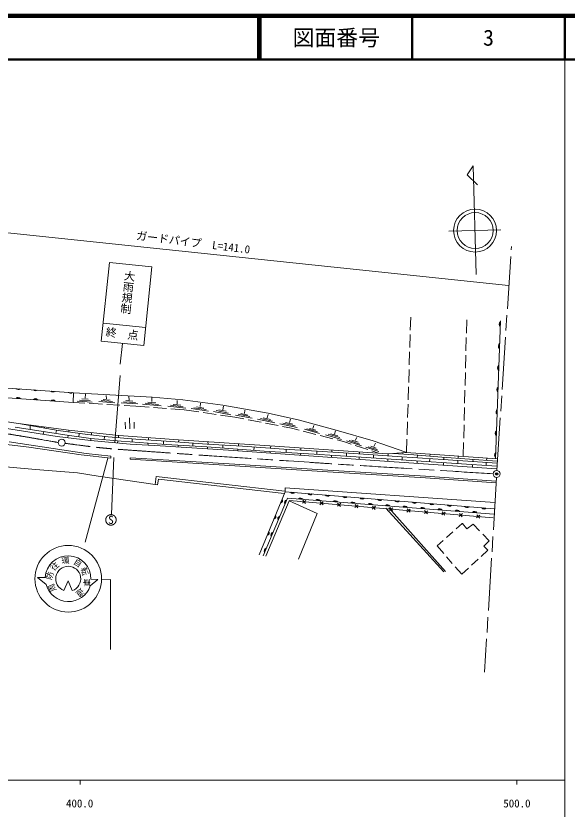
# Model space of a CAD drawing. Units: millimetres, scale not verified. Extents: x 40000 to 680000, y 20000 to 380000.
# Drawn here: x 453235 to 579500, y 198357 to 380000 of the extents above; entities that cross this region are included whole.
import ezdxf
from ezdxf.enums import TextEntityAlignment as Align

# ---------------------------------------------------------------- set-up
doc = ezdxf.new("R2010")
doc.units = ezdxf.units.MM
doc.header["$LTSCALE"] = 1000
doc.header["$PDMODE"] = 32
doc.header["$PDSIZE"] = 500
doc.linetypes.add('CHAIN', pattern=[18.5, 12, -1.5, 3.5, -1.5])
for name, color, linetype, lineweight in [('M-BGD', 7, 'Continuous', 13), ('M-BMK', 2, 'CHAIN', 13), ('M-BMK-SRVR', 3, 'Continuous', 13), ('M-STR-HTXT', 7, 'Continuous', 13), ('M-STR-STRC', 7, 'Continuous', 13), ('M-TTL', 2, 'Continuous', 140), ('M-TTL-BAND', 7, 'Continuous', 13), ('M-TTL-LINE', 7, 'Continuous', 50)]:
    doc.layers.add(name, color=color, linetype=linetype, lineweight=lineweight)
doc.layers.add('M-OTRS', color=6, linetype='Continuous')
doc.layers.add('M-TTL-TXT', color=7, linetype='Continuous')
doc.styles.add('@ＭＳ ゴシック', font='')
doc.styles.add('ＭＳ ゴシック', font='')
doc.styles.get('@ＭＳ ゴシック').set_extended_font_data('@MS Gothic')
doc.styles.get('ＭＳ ゴシック').set_extended_font_data('MS Gothic')

# ---------------------------------------------------------------- blocks, each defined once
blk = doc.blocks.new('荒地')
at = {"color": 7, "linetype": 'Continuous', "lineweight": 13}
for p, q in [((-1, 0.25), (-1, -1.25)), ((0, -1.25), (0, 1.25)), ((1, 0.25), (1, -1.25))]:
    blk.add_line(p, q, dxfattribs=at)

msp = doc.modelspace()

# ---------------------------------------------------------------- linework, layer by layer
at = {"layer": 'M-BGD'}
for p, q in [((543578, 308055), (543670, 311015)), ((556415, 307322), (556492, 310368)), ((564213, 310190), (563088, 278605)), ((543454, 304057), (543547, 307056)), ((556313, 303324), (556389, 306323)), ((543330, 300059), (543423, 303058)), ((556212, 299325), (556288, 302324)), ((398141, 298446), (466454, 293710)), ((543206, 296061), (543299, 299060)), ((556111, 295326), (556187, 298325)), ((543082, 292063), (543175, 295062)), ((556009, 291327), (556085, 294327)), ((466351, 291501), (431003, 293955)), ((466389, 291466), (466443, 293719)), ((466443, 293719), (484443, 292711)), ((469079, 292463), (469167, 293347)), ((474017, 292280), (473924, 293109)), ((479205, 292011), (479145, 292841)), ((484363, 291688), (484341, 292611)), ((484443, 292711), (491475, 292052)), ((469050, 291338), (466402, 291497)), ((470693, 291583), (467309, 291771)), ((470239, 291905), (467822, 292039)), ((469785, 292226), (468335, 292307)), ((473043, 291099), (470049, 291278)), ((475937, 291397), (472263, 291688)), ((475381, 291715), (472757, 291923)), ((474825, 292033), (473251, 292158)), ((477036, 290859), (474042, 291039)), ((481165, 291129), (477354, 291419)), ((480600, 291447), (477878, 291654)), ((480683, 290641), (478034, 290800)), ((480036, 291765), (478402, 291889)), ((483752, 290413), (480683, 290641)), ((486502, 290679), (482263, 291055)), ((485889, 291041), (482862, 291309)), ((485276, 291402), (483460, 291563)), ((492144, 290181), (488060, 290643)), ((491581, 290513), (488663, 290842)), ((491017, 290844), (489267, 291042)), ((490156, 291120), (490216, 291917)), ((491475, 292052), (500631, 290880)), ((495466, 290522), (495559, 291352)), ((500617, 289802), (500777, 290642)), ((500631, 290880), (511031, 289013)), ((542958, 288065), (543051, 291063)), ((453337, 286769), (438670, 288856)), ((487741, 290118), (484749, 290339)), ((491807, 289817), (488738, 290044)), ((495144, 289320), (491807, 289817)), ((497374, 289486), (493392, 290084)), ((496836, 289848), (493992, 290275)), ((496298, 290209), (494592, 290466)), ((499100, 288731), (496133, 289172)), ((502467, 288670), (498485, 289439)), ((501951, 289060), (499107, 289609)), ((501435, 289450), (499729, 289780)), ((506364, 288603), (504737, 288918)), ((505580, 288935), (505712, 289721)), ((511031, 289013), (518228, 287420)), ((555908, 287329), (555984, 290328)), ((435423, 288057), (453551, 285145)), ((503426, 288086), (500089, 288583)), ((505474, 287695), (503426, 288086)), ((507360, 287869), (503566, 288604)), ((506862, 288236), (504152, 288761)), ((509403, 286944), (506456, 287507)), ((512531, 286783), (508583, 287672)), ((512053, 287177), (509233, 287812)), ((511575, 287571), (509883, 287952)), ((510786, 287940), (511045, 288742)), ((515883, 286854), (516103, 287645)), ((518228, 287420), (526633, 285167)), ((542834, 284067), (542927, 287065)), ((464426, 284096), (453109, 285854)), ((465258, 285121), (453337, 286769)), ((453836, 286632), (462955, 285021)), ((456527, 286113), (456479, 285396)), ((459783, 285836), (459783, 285575)), ((513332, 286193), (510385, 286756)), ((517670, 285706), (513705, 286595)), ((516363, 285614), (514314, 286006)), ((517177, 286097), (514345, 286732)), ((516684, 286487), (514984, 286868)), ((518090, 285165), (516363, 285614)), ((522751, 284355), (519344, 285346)), ((522339, 284740), (519905, 285448)), ((521926, 285124), (520466, 285549)), ((521246, 285499), (521470, 286227)), ((555807, 283330), (555883, 286329)), ((453551, 285145), (462731, 283656)), ((459652, 284778), (459522, 284224)), ((462517, 285055), (462419, 284452)), ((462731, 283656), (470324, 282753)), ((462955, 285021), (469620, 284105)), ((470395, 283254), (464426, 284096)), ((465235, 283899), (465170, 283459)), ((476794, 283912), (465258, 285121)), ((465398, 285055), (465382, 284778)), ((467726, 284306), (467644, 283622)), ((469620, 284105), (474381, 283629)), ((470574, 284501), (470558, 284094)), ((473504, 283639), (473439, 283004)), ((474381, 283629), (480717, 283043)), ((476710, 283899), (476710, 283492)), ((490473, 282923), (476794, 283912)), ((483579, 283378), (483595, 282857)), ((521962, 284160), (519058, 284914)), ((525833, 283154), (522929, 283908)), ((527844, 283024), (524175, 284095)), ((527403, 283423), (524782, 284188)), ((526962, 283823), (525389, 284282)), ((526231, 284217), (526480, 284957)), ((526633, 285167), (535092, 282695)), ((530980, 282752), (531335, 283448)), ((456178, 281219), (443323, 282757)), ((451673, 282464), (469325, 279791)), ((470324, 282753), (479431, 281922)), ((477390, 282594), (470395, 283254)), ((470411, 283199), (470395, 282825)), ((476613, 282613), (476548, 282271)), ((487681, 281862), (477390, 282594)), ((479431, 281922), (486292, 281556)), ((479884, 283053), (479868, 282402)), ((480717, 283043), (487675, 282604)), ((483482, 282092), (483514, 281750)), ((486292, 281556), (501905, 280525)), ((487079, 282548), (487030, 281946)), ((487675, 282604), (497014, 281944)), ((496983, 281313), (487681, 281862)), ((490383, 281669), (490432, 281278)), ((511402, 281550), (490473, 282923)), ((490529, 282857), (490481, 282499)), ((493768, 282125), (493785, 281523)), ((497014, 281944), (505144, 281505)), ((497235, 282418), (497284, 281978)), ((500637, 281669), (500637, 281083)), ((504251, 281946), (504251, 281637)), ((538320, 279737), (511402, 281550)), ((528528, 282454), (526801, 282902)), ((530036, 281957), (528528, 282454)), ((532390, 281564), (528938, 282703)), ((532015, 281958), (529549, 282772)), ((531640, 282353), (530161, 282841)), ((533835, 280707), (530986, 281645)), ((535092, 282695), (542563, 280069)), ((535228, 281393), (535612, 282125)), ((542711, 280108), (542803, 283067)), ((555704, 279285), (555782, 282330)), ((468190, 279498), (456178, 281219)), ((469325, 279791), (475002, 279205)), ((510131, 280360), (496983, 281313)), ((497121, 281262), (497154, 280871)), ((501905, 280525), (535470, 278217)), ((504104, 280758), (504088, 280416)), ((505144, 281505), (514592, 280809)), ((507815, 281262), (507734, 280546)), ((521557, 279628), (510131, 280360)), ((511461, 280253), (511494, 279911)), ((511624, 281490), (511575, 281051)), ((514592, 280809), (522210, 280333)), ((515123, 280692), (515156, 280074)), ((518493, 279781), (518460, 279439)), ((518542, 281002), (518542, 280595)), ((522139, 280286), (522139, 279667)), ((522210, 280333), (530670, 279784)), ((525589, 280530), (525589, 280172)), ((528959, 279830), (528959, 279179)), ((530670, 279784), (541620, 279015)), ((531954, 280123), (531937, 279748)), ((536361, 280240), (533411, 281243)), ((536068, 280628), (533960, 281344)), ((535775, 281015), (534510, 281445)), ((536292, 279898), (534785, 280394)), ((542648, 280036), (538320, 279737)), ((544407, 279459), (539724, 279785)), ((541850, 279911), (541834, 279716)), ((563498, 278571), (542648, 280036)), ((457718, 276149), (422972, 279088)), ((474965, 278692), (468190, 279498)), ((475002, 279205), (474965, 278692)), ((479378, 278761), (479384, 278504)), ((479384, 278461), (503376, 276961)), ((479406, 278810), (503398, 277310)), ((531152, 279005), (521557, 279628)), ((525541, 279325), (525541, 278967)), ((544959, 278127), (531152, 279005)), ((531888, 278902), (531872, 278511)), ((535176, 279374), (535144, 278821)), ((535470, 278217), (563327, 276301)), ((538399, 278463), (538415, 278104)), ((538497, 279651), (538481, 279309)), ((541620, 279015), (551105, 278429)), ((541752, 278951), (541720, 278349)), ((550816, 278983), (544407, 279459)), ((563403, 276919), (544959, 278127)), ((545154, 278056), (545121, 277632)), ((545219, 279341), (545170, 278853)), ((548019, 278528), (547986, 277958)), ((548116, 279586), (548084, 279244)), ((563447, 278042), (550816, 278983)), ((551105, 278429), (563447, 277550)), ((551258, 278430), (551258, 278902)), ((554448, 278137), (554448, 277567)), ((554546, 279146), (554513, 278739)), ((557964, 277974), (557931, 278397)), ((561073, 278674), (561024, 278284)), ((467386, 275380), (457718, 276149)), ((503376, 276961), (523427, 275698)), ((503398, 277310), (523449, 276047)), ((551160, 277177), (551144, 277649)), ((557834, 276705), (557850, 277193)), ((560991, 277665), (560942, 277128)), ((472074, 274611), (467386, 275380)), ((485119, 272702), (472074, 274611)), ((485338, 274495), (485111, 272705)), ((514852, 271157), (485338, 274495)), ((523427, 275698), (547049, 274214)), ((523449, 276047), (547072, 274564)), ((547072, 274564), (563208, 273433)), ((485111, 272705), (485707, 272629)), ((485707, 272629), (485903, 273942)), ((485903, 273942), (514691, 270641)), ((547049, 274214), (563183, 273084)), ((508943, 256585), (514927, 271030)), ((514912, 271106), (514942, 271940)), ((514927, 271030), (562821, 267128)), ((514942, 271940), (562917, 268536)), ((515438, 269574), (509847, 256341)), ((510462, 256293), (515808, 268928)), ((562723, 265931), (515438, 269574)), ((515808, 268928), (522254, 266035)), ((515842, 269023), (562588, 265077)), ((518904, 268410), (519668, 269055)), ((518963, 269115), (519609, 268351)), ((522890, 268074), (523654, 268719)), ((522949, 268778), (523594, 268014)), ((526876, 267737), (527640, 268382)), ((526935, 268442), (527580, 267678)), ((530861, 267401), (531625, 268046)), ((530921, 268105), (531566, 267341)), ((534847, 267064), (535611, 267709)), ((534907, 267769), (535552, 267005)), ((537990, 267310), (551247, 252661)), ((551650, 252808), (538685, 267347)), ((538833, 266728), (539597, 267373)), ((538893, 267432), (539538, 266668)), ((542819, 266391), (543583, 267036)), ((542878, 267096), (543523, 266332)), ((522254, 266035), (517969, 255597)), ((546805, 266055), (547569, 266700)), ((546864, 266759), (547509, 265995)), ((550791, 265718), (551555, 266363)), ((550850, 266423), (551495, 265659)), ((554776, 265382), (555540, 266027)), ((554836, 266086), (555481, 265322)), ((558762, 265045), (559526, 265691)), ((558822, 265750), (559467, 264986)), ((555487, 263749), (554091, 262512)), ((555507, 263733), (555487, 263749)), ((556549, 262578), (555507, 263733)), ((557977, 263640), (556549, 262578)), ((559464, 262079), (557977, 263640)), ((553342, 261849), (551845, 260523)), ((551097, 259859), (549701, 258622)), ((561640, 259794), (560153, 261355)), ((560431, 258549), (561640, 259794)), ((549701, 258622), (551221, 256886)), ((561347, 257633), (560431, 258549)), ((551880, 256133), (553198, 254629)), ((559833, 256241), (561347, 257633)), ((557626, 254210), (559098, 255564)), ((553856, 253877), (555377, 252140)), ((555377, 252140), (556890, 253532))]:
    msp.add_line(p, q, dxfattribs=at)
for centre, radius, start, end in [((564840, 309351), 906, 134.35677, 221.56241), ((564512, 309363), 453, 134.35677, 221.56241), ((564662, 304355), 906, 134.35677, 221.56241), ((564334, 304366), 453, 134.35677, 221.56241), ((564484, 299358), 906, 134.35677, 221.56241), ((564156, 299369), 453, 134.35677, 221.56241), ((453799, 295347), 908, 232.6355, 299.43247), ((453773, 294969), 454, 232.6355, 299.43247), ((457789, 295071), 908, 232.6355, 299.43247), ((457763, 294692), 454, 232.6355, 299.43247), ((564306, 294361), 906, 134.35677, 221.56241), ((563978, 294373), 453, 134.35677, 221.56241), ((453748, 292000), 625, 32.89779, 139.158), ((453761, 292187), 312, 32.89779, 139.158), ((461780, 294794), 908, 232.6355, 299.43247), ((461753, 294416), 454, 232.6355, 299.43247), ((465770, 294517), 908, 232.6355, 299.43247), ((465744, 294139), 454, 232.6355, 299.43247), ((457739, 291723), 625, 32.89779, 139.158), ((457752, 291910), 312, 32.89779, 139.158), ((461729, 291446), 625, 32.89779, 139.158), ((461742, 291633), 312, 32.89779, 139.158), ((564128, 289364), 906, 134.35677, 221.56241), ((563800, 289376), 453, 134.35677, 221.56241), ((563950, 284367), 906, 134.35677, 221.56241), ((563622, 284379), 453, 134.35677, 221.56241), ((563772, 279370), 906, 134.35677, 221.56241), ((563444, 279382), 453, 134.35677, 221.56241), ((516660, 271265), 625, 212.21182, 318.47203), ((516645, 271079), 312, 212.21182, 318.47203), ((513704, 269057), 625, 284.36932, 30.62953), ((513877, 268985), 312, 284.36932, 30.62953), ((515406, 268534), 625, 103.96539, 210.2256), ((515233, 268607), 312, 103.96539, 210.2256), ((518430, 268967), 625, 32.46491, 138.72511), ((518444, 269154), 312, 32.46491, 138.72511), ((520647, 270941), 625, 212.21182, 318.47203), ((520632, 270754), 312, 212.21182, 318.47203), ((522418, 268660), 625, 32.46491, 138.72511), ((522433, 268847), 312, 32.46491, 138.72511), ((524634, 270616), 625, 212.21182, 318.47203), ((524619, 270429), 312, 212.21182, 318.47203), ((526406, 268353), 625, 32.46491, 138.72511), ((526421, 268540), 312, 32.46491, 138.72511), ((528621, 270291), 625, 212.21182, 318.47203), ((528605, 270104), 312, 212.21182, 318.47203), ((532607, 269966), 625, 212.21182, 318.47203), ((532592, 269779), 312, 212.21182, 318.47203), ((536594, 269641), 625, 212.21182, 318.47203), ((536579, 269454), 312, 212.21182, 318.47203), ((540581, 269316), 625, 212.21182, 318.47203), ((540566, 269130), 312, 212.21182, 318.47203), ((530395, 268045), 625, 32.46491, 138.72511), ((530409, 268232), 312, 32.46491, 138.72511), ((534383, 267738), 625, 32.46491, 138.72511), ((534397, 267925), 312, 32.46491, 138.72511), ((538371, 267431), 625, 32.46491, 138.72511), ((538385, 267618), 312, 32.46491, 138.72511), ((542359, 267124), 625, 32.46491, 138.72511), ((542374, 267311), 312, 32.46491, 138.72511), ((544568, 268992), 625, 212.21182, 318.47203), ((544553, 268805), 312, 212.21182, 318.47203), ((546347, 266816), 625, 32.46491, 138.72511), ((546362, 267003), 312, 32.46491, 138.72511), ((548555, 268667), 625, 212.21182, 318.47203), ((548539, 268480), 312, 212.21182, 318.47203), ((550336, 266509), 625, 32.46491, 138.72511), ((552541, 268342), 625, 212.21182, 318.47203), ((552526, 268155), 312, 212.21182, 318.47203), ((556528, 268017), 625, 212.21182, 318.47203), ((556513, 267830), 312, 212.21182, 318.47203), ((560515, 267692), 625, 212.21182, 318.47203), ((560500, 267505), 312, 212.21182, 318.47203), ((512173, 265361), 625, 284.36932, 30.62953), ((512346, 265290), 312, 284.36932, 30.62953), ((513849, 264850), 625, 103.96539, 210.2256), ((513676, 264923), 312, 103.96539, 210.2256), ((550350, 266696), 312, 32.46491, 138.72511), ((554324, 266202), 625, 32.46491, 138.72511), ((554338, 266389), 312, 32.46491, 138.72511), ((558312, 265895), 625, 32.46491, 138.72511), ((558326, 266082), 312, 32.46491, 138.72511), ((510642, 261666), 625, 284.36932, 30.62953), ((510815, 261594), 312, 284.36932, 30.62953), ((512292, 261165), 625, 103.96539, 210.2256), ((512119, 261238), 312, 103.96539, 210.2256), ((510735, 257480), 625, 103.96539, 210.2256), ((510563, 257553), 312, 103.96539, 210.2256)]:
    msp.add_arc(centre, radius, start, end, dxfattribs=at)
at = {"layer": 'M-BMK'}
for p, q in [((563420, 276009), (566735, 327162)), ((563345, 274259), (560585, 229728))]:
    msp.add_line(p, q, dxfattribs=at)
for points, knots in [([(462870, 282322), (460048, 282810), (457229, 283320), (454403, 283786), (448308, 284792), (442192, 285671), (436095, 286662), (431809, 287358), (427548, 288206), (423250, 288819), (419046, 289418), (414820, 289863), (410597, 290304), (406416, 290741), (402229, 291112), (398040, 291455), (392484, 291909), (386921, 292257), (381361, 292653), (376106, 293027), (370851, 293394), (365596, 293765)], [0, 0, 0, 0, 1, 1, 1, 2, 2, 2, 3, 3, 3, 4, 4, 4, 5, 5, 5, 6, 6, 6, 7, 7, 7, 7]), ([(562507, 275141), (548474, 276018), (534439, 276860), (520409, 277772), (507877, 278587), (495346, 279405), (482821, 280312), (479513, 280552), (476200, 280747), (472900, 281079), (470118, 281359), (467350, 281767), (464576, 282112)], [0, 0, 0, 0, 1, 1, 1, 2, 2, 2, 3, 3, 3, 4, 4, 4, 4])]:
    msp.add_open_spline(points, degree=3, knots=knots, dxfattribs=at)
at = {"layer": 'M-BMK-SRVR'}
for p, q in [((558013, 345698), (556628, 343590)), ((558680, 320808), (558013, 345698)), ((556628, 343590), (558993, 341332)), ((552405, 330682), (564305, 331020))]:
    msp.add_line(p, q, dxfattribs=at)
for centre, radius in [((558411, 330835), 4916), ((558426, 330835), 4119), ((463737, 282289), 800), ((563340, 275119), 800)]:
    msp.add_circle(centre, radius, dxfattribs=at)
at = {"layer": 'M-OTRS'}
msp.add_point((563340, 275119), dxfattribs=at)
at = {"layer": 'M-STR-HTXT'}
msp.add_line((566076, 318277), (429247, 332670), dxfattribs=at)
at = {"layer": 'M-STR-STRC'}
for p, q in [((474648, 323539), (472790, 305528)), ((484399, 322533), (474648, 323539)), ((482541, 304522), (484399, 322533)), ((473270, 309643), (482910, 308608)), ((472790, 305528), (482541, 304522)), ((477668, 304974), (477158, 300243)), ((475922, 282278), (477115, 297620)), ((469099, 259499), (474273, 278693)), ((475653, 278851), (475143, 265841)), ((459978, 251390), (458209, 251412)), ((458209, 251412), (460168, 249778)), ((471980, 250942), (470273, 249454)), ((470412, 250978), (471980, 250942)), ((472869, 250884), (474888, 250949)), ((474888, 250949), (474888, 234912)), ((464230, 248418), (465228, 250643)), ((465228, 250643), (466162, 248397))]:
    msp.add_line(p, q, dxfattribs=at)
msp.add_lwpolyline([(476212, 264586), (476212, 264607), (476212, 264628), (476211, 264649), (476209, 264670), (476208, 264691), (476206, 264712), (476203, 264733), (476201, 264754), (476197, 264774), (476194, 264795), (476190, 264816), (476186, 264836), (476181, 264857), (476176, 264877), (476171, 264898), (476166, 264918), (476160, 264938), (476153, 264958), (476147, 264978), (476139, 264998), (476132, 265017), (476124, 265037), (476116, 265056), (476108, 265076), (476099, 265095), (476090, 265114), (476081, 265132), (476071, 265151), (476061, 265169), (476051, 265188), (476040, 265206), (476029, 265224), (476018, 265241), (476006, 265259), (475994, 265276), (475982, 265293), (475969, 265310), (475956, 265327), (475943, 265343), (475930, 265359), (475916, 265375), (475902, 265391), (475888, 265406), (475874, 265422), (475859, 265437), (475844, 265451), (475829, 265466), (475813, 265480), (475797, 265494), (475781, 265507), (475765, 265521), (475749, 265534), (475732, 265546), (475715, 265559), (475698, 265571), (475681, 265583), (475663, 265594), (475645, 265606), (475627, 265617), (475609, 265627), (475591, 265637), (475572, 265647), (475554, 265657), (475535, 265666), (475516, 265675), (475497, 265684), (475478, 265692), (475458, 265700), (475439, 265708), (475419, 265715), (475399, 265722), (475379, 265729), (475359, 265735), (475339, 265741), (475319, 265746), (475298, 265752), (475278, 265756), (475257, 265761), (475237, 265765), (475216, 265769), (475195, 265772), (475175, 265775), (475154, 265778), (475133, 265780), (475112, 265782), (475091, 265784), (475070, 265785), (475049, 265786), (475028, 265786), (475007, 265786), (474986, 265786), (474965, 265785), (474944, 265784), (474923, 265783), (474902, 265781), (474881, 265779), (474860, 265777), (474840, 265774), (474819, 265771), (474798, 265767), (474778, 265763), (474757, 265759), (474736, 265754), (474716, 265749), (474696, 265744), (474676, 265738), (474655, 265732), (474635, 265726), (474616, 265719), (474596, 265712), (474576, 265704), (474557, 265696), (474537, 265688), (474518, 265680), (474499, 265671), (474480, 265662), (474461, 265652), (474443, 265642), (474424, 265632), (474406, 265622), (474388, 265611), (474370, 265600), (474353, 265589), (474335, 265577), (474318, 265565), (474301, 265553), (474284, 265540), (474268, 265527), (474251, 265514), (474235, 265501), (474219, 265487), (474204, 265473), (474188, 265459), (474173, 265444), (474158, 265429), (474144, 265414), (474129, 265399), (474115, 265383), (474101, 265367), (474088, 265351), (474075, 265335), (474062, 265318), (474049, 265302), (474037, 265285), (474024, 265268), (474013, 265250), (474001, 265233), (473990, 265215), (473979, 265197), (473969, 265179), (473958, 265160), (473949, 265142), (473939, 265123), (473930, 265104), (473921, 265085), (473912, 265066), (473904, 265047), (473896, 265027), (473889, 265008), (473881, 264988), (473875, 264968), (473868, 264948), (473862, 264928), (473856, 264908), (473851, 264887), (473846, 264867), (473841, 264847), (473836, 264826), (473832, 264805), (473829, 264785), (473826, 264764), (473823, 264743), (473820, 264722), (473818, 264702), (473816, 264681), (473815, 264660), (473813, 264639), (473813, 264618), (473812, 264597), (473812, 264576), (473813, 264555), (473813, 264534), (473815, 264513), (473816, 264492), (473818, 264471), (473820, 264450), (473823, 264429), (473826, 264408), (473829, 264388), (473832, 264367), (473836, 264346), (473841, 264326), (473846, 264305), (473851, 264285), (473856, 264265), (473862, 264244), (473868, 264224), (473875, 264204), (473881, 264185), (473889, 264165), (473896, 264145), (473904, 264126), (473912, 264106), (473921, 264087), (473930, 264068), (473939, 264049), (473949, 264031), (473958, 264012), (473969, 263994), (473979, 263976), (473990, 263958), (474001, 263940), (474013, 263922), (474024, 263905), (474037, 263888), (474049, 263871), (474062, 263854), (474075, 263837), (474088, 263821), (474101, 263805), (474115, 263789), (474129, 263774), (474144, 263758), (474158, 263743), (474173, 263728), (474188, 263714), (474204, 263700), (474219, 263686), (474235, 263672), (474251, 263658), (474268, 263645), (474284, 263632), (474301, 263620), (474318, 263607), (474335, 263595), (474353, 263584), (474370, 263572), (474388, 263561), (474406, 263550), (474424, 263540), (474443, 263530), (474461, 263520), (474480, 263511), (474499, 263501), (474518, 263493), (474537, 263484), (474557, 263476), (474576, 263468), (474596, 263461), (474616, 263454), (474635, 263447), (474655, 263440), (474676, 263434), (474696, 263429), (474716, 263423), (474736, 263418), (474757, 263414), (474778, 263409), (474798, 263405), (474819, 263402), (474840, 263399), (474860, 263396), (474881, 263393), (474902, 263391), (474923, 263390), (474944, 263388), (474965, 263387), (474986, 263386), (475007, 263386), (475028, 263386), (475049, 263387), (475070, 263388), (475091, 263389), (475112, 263390), (475133, 263392), (475154, 263395), (475175, 263397), (475195, 263400), (475216, 263404), (475237, 263407), (475257, 263411), (475278, 263416), (475298, 263421), (475319, 263426), (475339, 263432), (475359, 263437), (475379, 263444), (475399, 263450), (475419, 263457), (475439, 263464), (475458, 263472), (475478, 263480), (475497, 263488), (475516, 263497), (475535, 263506), (475554, 263515), (475572, 263525), (475591, 263535), (475609, 263545), (475627, 263556), (475645, 263567), (475663, 263578), (475681, 263590), (475698, 263601), (475715, 263614), (475732, 263626), (475749, 263639), (475765, 263652), (475781, 263665), (475797, 263679), (475813, 263693), (475829, 263707), (475844, 263721), (475859, 263736), (475874, 263751), (475888, 263766), (475902, 263781), (475916, 263797), (475930, 263813), (475943, 263829), (475956, 263846), (475969, 263862), (475982, 263879), (475994, 263896), (476006, 263914), (476018, 263931), (476029, 263949), (476040, 263967), (476051, 263985), (476061, 264003), (476071, 264021), (476081, 264040), (476090, 264059), (476099, 264078), (476108, 264097), (476116, 264116), (476124, 264135), (476132, 264155), (476139, 264175), (476147, 264194), (476153, 264214), (476160, 264234), (476166, 264255), (476171, 264275), (476176, 264295), (476181, 264316), (476186, 264336), (476190, 264357), (476194, 264377), (476197, 264398), (476201, 264419), (476203, 264440), (476206, 264460), (476208, 264481), (476209, 264502), (476211, 264523), (476212, 264544), (476212, 264565)], close=True, dxfattribs=at)
msp.add_circle((465235, 251113), 7630, dxfattribs=at)
for centre, radius, start, end in [((465193, 251166), 5222, 357.93402, 177.54548), ((465226, 251098), 2869, 289.1103, 249.6855), ((465270, 251165), 5288, 195.21134, 341.11438)]:
    msp.add_arc(centre, radius, start, end, dxfattribs=at)
at = {"layer": 'M-TTL'}
msp.add_line((680000, 380000), (40000, 380000), dxfattribs=at)
at = {"layer": 'M-TTL-BAND'}
for p, q in [((579000, 20000), (579000, 370000)), ((40000, 205000), (579000, 205000)), ((468000, 205000), (468000, 204000)), ((568000, 205000), (568000, 204000))]:
    msp.add_line(p, q, dxfattribs=at)
at = {"layer": 'M-TTL-LINE'}
for p, q in [((508747, 380000), (508747, 370000)), ((509247, 380000), (509247, 370000)), ((543997, 380000), (543997, 370000)), ((579000, 380000), (579000, 370000)), ((40000, 370000), (680000, 370000))]:
    msp.add_line(p, q, dxfattribs=at)

# ---------------------------------------------------------------- block references
at = {"layer": 'M-BGD', "xscale": 1000, "yscale": 1000, "rotation": 0.65231}
msp.add_blockref('荒地', (479301, 286718), dxfattribs=at)

# ---------------------------------------------------------------- texts
at = {"layer": 'M-STR-HTXT', "style": 'ＭＳ ゴシック'}
msp.add_text('ガードパイプ\u3000L=141.0', height=1833, rotation=352.875, dxfattribs=at).set_placement((480664, 328270), align=Align.BOTTOM_LEFT)
at = {"layer": 'M-STR-STRC'}
for s, height, rotation, style, p in [('大雨規制', 1833, 263.66, '@ＭＳ ゴシック', (477910, 321828)), ('終\u3000点', 1833, 353.316, 'ＭＳ ゴシック', (473680, 306172)), ('環', 1320, 6.394, 'ＭＳ ゴシック', (463801, 254097)), ('往', 1320, 42.13, 'ＭＳ ゴシック', (462139, 252560)), ('自', 1320, 327.539, 'ＭＳ ゴシック', (466060, 254307)), ('防', 1320, 74.765, 'ＭＳ ゴシック', (461785, 250648)), ('転', 1320, 287.418, 'ＭＳ ゴシック', (467678, 253386)), ('車', 1320, 271.075, 'ＭＳ ゴシック', (468344, 251149)), ('周', 1320, 116.19, 'ＭＳ ゴシック', (462897, 248679)), ('道', 1320, 220.601, 'ＭＳ ゴシック', (467971, 249332))]:
    msp.add_text(s, height=height, rotation=rotation, dxfattribs=dict(at, style=style)).set_placement(p, align=Align.BOTTOM_LEFT)
at = {"layer": 'M-STR-STRC', "style": 'ＭＳ ゴシック'}
msp.add_text('S', height=1833, rotation=0.652, dxfattribs=at).set_placement((475012, 264586), align=Align.MIDDLE_CENTER)
at = {"layer": 'M-TTL-BAND', "style": 'ＭＳ ゴシック'}
for s, p in [('400.0', (467844, 198195)), ('500.0', (568000, 198195))]:
    msp.add_text(s, height=1833, dxfattribs=at).set_placement(p, align=Align.BOTTOM_CENTER)
at = {"layer": 'M-TTL-TXT', "style": 'ＭＳ ゴシック'}
for s, p in [('図面番号', (526622, 375000)), ('3', (561497, 375000))]:
    msp.add_text(s, height=3666, dxfattribs=at).set_placement(p, align=Align.MIDDLE_CENTER)

doc.saveas('drawing.dxf')
